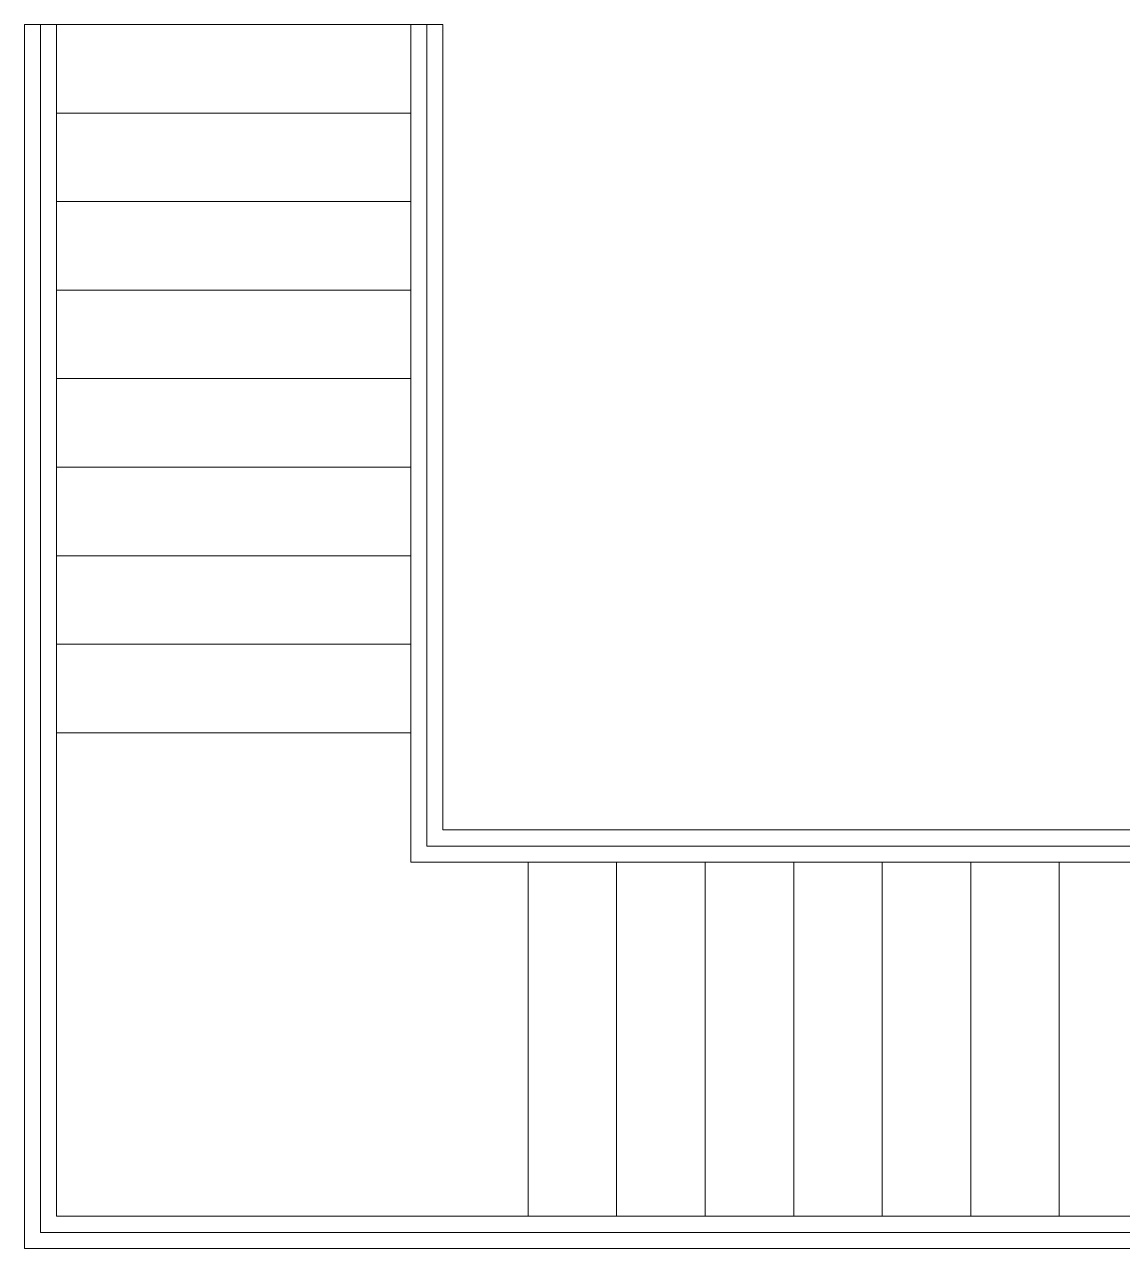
# Model space of a CAD drawing. Header units: inches. Extents: x 1135 to 11974, y 1600 to 2477.
# Drawn here: x 1135.4 to 1271.8, y 1923.5 to 2075.6 of the extents above; entities that cross this region are included whole.
import ezdxf

# ---------------------------------------------------------------- set-up
doc = ezdxf.new("R2010")
doc.units = ezdxf.units.IN
doc.header["$MEASUREMENT"] = 0
doc.layers.add('A-FLOR-HRAL', color=8, linetype='Continuous', lineweight=9)
doc.layers.add('S-STRS', color=8, linetype='Continuous', lineweight=9)

# ---------------------------------------------------------------- blocks, each defined once
blk = doc.blocks.new('Railing - Railing-4176369-MEZ - Tel_Data_Elec Plan')
at = {"layer": 'A-FLOR-HRAL'}
for p, q in [((1137.4, 2075.6), (1139.4, 2075.6)), ((1137.4, 2075.6), (1137.4, 1987.6)), ((1139.4, 2075.6), (1139.4, 1987.6)), ((1137.4, 1987.6), (1137.4, 1925.52)), ((1139.4, 1987.6), (1139.4, 1927.52)), ((1139.4, 1927.52), (1197.98, 1927.52)), ((1197.98, 1927.52), (1274.98, 1927.52)), ((1274.98, 1927.52), (1274.98, 1925.52)), ((1137.4, 1925.52), (1197.98, 1925.52)), ((1197.98, 1925.52), (1274.98, 1925.52))]:
    blk.add_line(p, q, dxfattribs=at)
blk = doc.blocks.new('Railing - Railing-4176373-MEZ - Tel_Data_Elec Plan')
at = {"layer": 'A-FLOR-HRAL'}
for p, q in [((1183.4, 2075.6), (1185.4, 2075.6)), ((1183.4, 2075.6), (1183.4, 1987.6)), ((1185.4, 2075.6), (1185.4, 1987.6)), ((1183.4, 1987.6), (1183.4, 1971.52)), ((1185.4, 1987.6), (1185.4, 1973.52)), ((1185.4, 1973.52), (1197.98, 1973.52)), ((1197.98, 1973.52), (1274.98, 1973.52)), ((1274.98, 1973.52), (1274.98, 1971.52)), ((1183.4, 1971.52), (1197.98, 1971.52)), ((1197.98, 1971.52), (1274.98, 1971.52))]:
    blk.add_line(p, q, dxfattribs=at)

msp = doc.modelspace()

# ---------------------------------------------------------------- linework, layer by layer
at = {"layer": 'S-STRS'}
for p, q in [((1137.4, 2075.6), (1135.4, 2075.6)), ((1135.4, 2075.6), (1135.4, 1988.25)), ((1183.4, 2075.6), (1139.4, 2075.6)), ((1183.4, 2075.6), (1139.4, 2075.6)), ((1187.4, 2075.6), (1185.4, 2075.6)), ((1187.4, 2075.6), (1187.4, 1988.25)), ((1183.4, 2064.6), (1139.4, 2064.6)), ((1183.4, 2064.6), (1139.4, 2064.6)), ((1183.4, 2053.6), (1139.4, 2053.6)), ((1183.4, 2053.6), (1139.4, 2053.6)), ((1183.4, 2042.6), (1139.4, 2042.6)), ((1183.4, 2042.6), (1139.4, 2042.6)), ((1183.4, 2031.6), (1139.4, 2031.6)), ((1183.4, 2031.6), (1139.4, 2031.6)), ((1183.4, 2020.6), (1139.4, 2020.6)), ((1183.4, 2020.6), (1139.4, 2020.6)), ((1183.4, 2009.6), (1139.4, 2009.6)), ((1183.4, 2009.6), (1139.4, 2009.6)), ((1183.4, 1998.6), (1139.4, 1998.6)), ((1183.4, 1998.6), (1139.4, 1998.6)), ((1135.4, 1988.25), (1135.4, 1923.52)), ((1187.4, 1975.52), (1187.4, 1988.25)), ((1183.4, 1987.6), (1139.4, 1987.6)), ((1183.4, 1987.6), (1139.4, 1987.6)), ((1187.4, 1975.52), (1274.98, 1975.52)), ((1197.98, 1971.52), (1197.98, 1927.52)), ((1197.98, 1971.52), (1197.98, 1927.52)), ((1208.98, 1971.52), (1208.98, 1927.52)), ((1208.98, 1971.52), (1208.98, 1927.52)), ((1219.98, 1971.52), (1219.98, 1927.52)), ((1219.98, 1971.52), (1219.98, 1927.52)), ((1230.98, 1971.52), (1230.98, 1927.52)), ((1230.98, 1971.52), (1230.98, 1927.52)), ((1241.98, 1971.52), (1241.98, 1927.52)), ((1241.98, 1971.52), (1241.98, 1927.52)), ((1252.98, 1971.52), (1252.98, 1927.52)), ((1252.98, 1971.52), (1252.98, 1927.52)), ((1263.98, 1971.52), (1263.98, 1927.52)), ((1263.98, 1971.52), (1263.98, 1927.52)), ((1135.4, 1923.52), (1186.34, 1923.52)), ((1186.34, 1923.52), (1274.98, 1923.52))]:
    msp.add_line(p, q, dxfattribs=at)

# ---------------------------------------------------------------- block references
at = {"layer": 'A-FLOR-HRAL'}
for name in ['Railing - Railing-4176369-MEZ - Tel_Data_Elec Plan', 'Railing - Railing-4176373-MEZ - Tel_Data_Elec Plan']:
    msp.add_blockref(name, (0, 0), dxfattribs=at)

doc.saveas('drawing.dxf')
